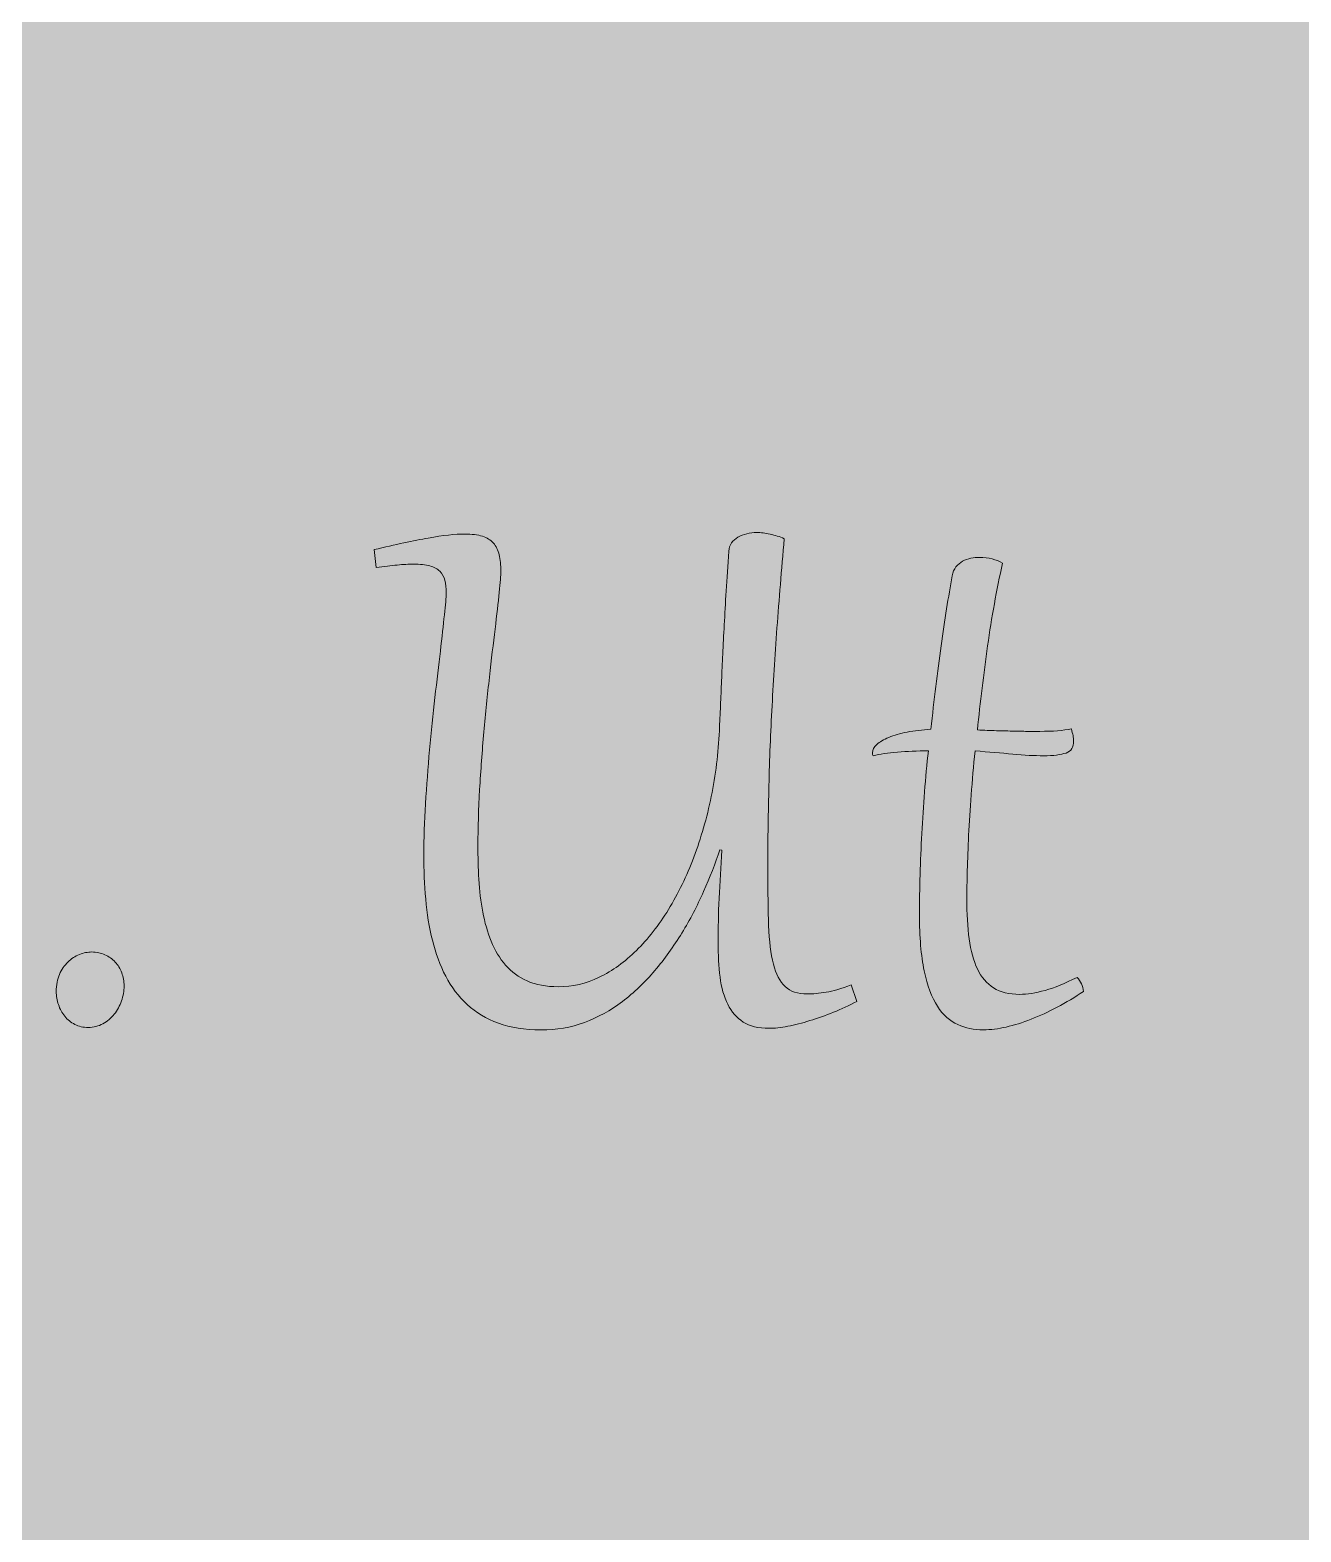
# Model space of a CAD drawing. Extents: x -4214 to -1795, y -2227 to -856.
# Drawn here: x -3071.6 to -2950.1, y -1884.3 to -1740.8 of the extents above; entities that cross this region are included whole.
import ezdxf

# ---------------------------------------------------------------- set-up
doc = ezdxf.new("R2010")
doc.units = 0
doc.header["$MEASUREMENT"] = 0
doc.layers.add('Layer 1', color=7, linetype='Continuous')

# ---------------------------------------------------------------- blocks, each defined once
blk = doc.blocks.new('block 14')
at = {"layer": 'Layer 1', "true_color": 0x2a3f49}
h = blk.add_hatch(color=149, dxfattribs=at)
h.dxf.hatch_style = 2
edge = h.paths.add_edge_path()
edge.add_spline(control_points=[(-2999.52, -1789.38), (-2999.78, -1792.36), (-3000.01, -1795.2), (-3000.21, -1797.91), (-3000.4, -1800.61), (-3000.57, -1803.25), (-3000.7, -1805.82), (-3000.84, -1808.39), (-3000.94, -1810.94), (-3000.99, -1813.45), (-3001.06, -1815.97), (-3001.09, -1818.53), (-3001.09, -1821.12), (-3001.09, -1823.13), (-3001.06, -1824.88), (-3001.01, -1826.35), (-3000.95, -1827.83), (-3000.8, -1829.05), (-3000.55, -1830.02), (-3000.3, -1830.98), (-2999.93, -1831.7), (-2999.43, -1832.17), (-2998.92, -1832.64), (-2998.22, -1832.88), (-2997.32, -1832.88), (-2996.78, -1832.88), (-2996.18, -1832.82), (-2995.51, -1832.72), (-2994.84, -1832.61), (-2994.04, -1832.38), (-2993.11, -1832.01), (-2993.11, -1832.01), (-2992.59, -1833.6), (-2992.59, -1833.6), (-2993.31, -1833.98), (-2994.06, -1834.32), (-2994.82, -1834.63), (-2995.59, -1834.94), (-2996.34, -1835.21), (-2997.07, -1835.43), (-2997.8, -1835.66), (-2998.5, -1835.84), (-2999.17, -1835.97), (-2999.85, -1836.1), (-3000.45, -1836.16), (-3000.98, -1836.16), (-3001.99, -1836.16), (-3002.81, -1835.96), (-3003.44, -1835.56), (-3004.07, -1835.15), (-3004.57, -1834.59), (-3004.92, -1833.87), (-3005.28, -1833.14), (-3005.52, -1832.28), (-3005.65, -1831.27), (-3005.77, -1830.26), (-3005.84, -1829.15), (-3005.84, -1827.94), (-3005.84, -1826.62), (-3005.81, -1825.21), (-3005.74, -1823.74), (-3005.67, -1822.26), (-3005.58, -1820.73), (-3005.48, -1819.14), (-3005.48, -1819.14), (-3005.68, -1819.1), (-3005.68, -1819.1), (-3006.11, -1820.41), (-3006.62, -1821.74), (-3007.23, -1823.1), (-3007.83, -1824.46), (-3008.52, -1825.78), (-3009.3, -1827.06), (-3010.08, -1828.33), (-3010.95, -1829.53), (-3011.89, -1830.65), (-3012.84, -1831.77), (-3013.87, -1832.76), (-3014.99, -1833.6), (-3016.11, -1834.45), (-3017.32, -1835.11), (-3018.62, -1835.6), (-3019.91, -1836.08), (-3021.3, -1836.32), (-3022.77, -1836.32), (-3024.33, -1836.32), (-3025.69, -1836.1), (-3026.84, -1835.68), (-3028, -1835.25), (-3028.99, -1834.66), (-3029.82, -1833.89), (-3030.66, -1833.14), (-3031.34, -1832.23), (-3031.88, -1831.18), (-3032.42, -1830.14), (-3032.84, -1828.99), (-3033.15, -1827.75), (-3033.46, -1826.51), (-3033.67, -1825.2), (-3033.79, -1823.82), (-3033.91, -1822.43), (-3033.97, -1821.02), (-3033.97, -1819.59), (-3033.97, -1818.04), (-3033.92, -1816.41), (-3033.81, -1814.7), (-3033.71, -1812.99), (-3033.57, -1811.28), (-3033.42, -1809.56), (-3033.27, -1807.84), (-3033.09, -1806.17), (-3032.91, -1804.56), (-3032.72, -1802.95), (-3032.55, -1801.47), (-3032.39, -1800.13), (-3032.24, -1798.79), (-3032.11, -1797.63), (-3032, -1796.67), (-3031.89, -1795.7), (-3031.84, -1795), (-3031.84, -1794.57), (-3031.84, -1794.12), (-3031.88, -1793.71), (-3031.96, -1793.36), (-3032.04, -1793.02), (-3032.2, -1792.73), (-3032.43, -1792.5), (-3032.67, -1792.27), (-3032.99, -1792.1), (-3033.39, -1791.99), (-3033.79, -1791.87), (-3034.31, -1791.81), (-3034.96, -1791.81), (-3035.42, -1791.81), (-3035.94, -1791.84), (-3036.52, -1791.9), (-3037.1, -1791.95), (-3037.77, -1792.03), (-3038.51, -1792.14), (-3038.51, -1792.14), (-3038.73, -1790.43), (-3038.73, -1790.43), (-3036.67, -1789.94), (-3034.94, -1789.57), (-3033.54, -1789.32), (-3032.14, -1789.06), (-3030.97, -1788.94), (-3030.04, -1788.94), (-3029.37, -1788.94), (-3028.82, -1789.01), (-3028.37, -1789.15), (-3027.93, -1789.29), (-3027.58, -1789.5), (-3027.32, -1789.8), (-3027.05, -1790.1), (-3026.87, -1790.47), (-3026.76, -1790.92), (-3026.66, -1791.37), (-3026.6, -1791.9), (-3026.6, -1792.52), (-3026.6, -1792.88), (-3026.66, -1793.55), (-3026.76, -1794.51), (-3026.87, -1795.48), (-3027, -1796.65), (-3027.16, -1798.02), (-3027.33, -1799.39), (-3027.51, -1800.92), (-3027.7, -1802.6), (-3027.89, -1804.29), (-3028.07, -1806.04), (-3028.23, -1807.85), (-3028.39, -1809.68), (-3028.53, -1811.51), (-3028.64, -1813.36), (-3028.74, -1815.22), (-3028.8, -1817), (-3028.8, -1818.7), (-3028.8, -1819.76), (-3028.77, -1820.84), (-3028.71, -1821.92), (-3028.65, -1823.01), (-3028.52, -1824.05), (-3028.33, -1825.05), (-3028.15, -1826.04), (-3027.88, -1826.97), (-3027.53, -1827.84), (-3027.18, -1828.72), (-3026.72, -1829.47), (-3026.16, -1830.12), (-3025.6, -1830.76), (-3024.9, -1831.27), (-3024.08, -1831.64), (-3023.25, -1832.01), (-3022.27, -1832.19), (-3021.12, -1832.19), (-3019.77, -1832.19), (-3018.46, -1831.89), (-3017.2, -1831.28), (-3015.93, -1830.67), (-3014.75, -1829.81), (-3013.64, -1828.72), (-3012.54, -1827.63), (-3011.51, -1826.32), (-3010.58, -1824.8), (-3009.65, -1823.28), (-3008.84, -1821.62), (-3008.16, -1819.81), (-3007.47, -1818), (-3006.92, -1816.07), (-3006.49, -1814.02), (-3006.07, -1811.97), (-3005.81, -1809.87), (-3005.72, -1807.73), (-3005.68, -1806.91), (-3005.64, -1806.11), (-3005.61, -1805.33), (-3005.57, -1804.55), (-3005.54, -1803.75), (-3005.51, -1802.94), (-3005.47, -1802.13), (-3005.44, -1801.28), (-3005.4, -1800.41), (-3005.35, -1799.54), (-3005.31, -1798.61), (-3005.25, -1797.6), (-3005.2, -1796.61), (-3005.14, -1795.53), (-3005.06, -1794.37), (-3004.99, -1793.22), (-3004.91, -1791.95), (-3004.81, -1790.57), (-3004.8, -1790.27), (-3004.71, -1790.01), (-3004.55, -1789.79), (-3004.39, -1789.57), (-3004.18, -1789.39), (-3003.94, -1789.24), (-3003.69, -1789.09), (-3003.41, -1788.98), (-3003.1, -1788.91), (-3002.79, -1788.83), (-3002.47, -1788.79), (-3002.15, -1788.79), (-3001.76, -1788.79), (-3001.34, -1788.84), (-3000.86, -1788.95), (-3000.4, -1789.05), (-2999.95, -1789.19), (-2999.52, -1789.38)], knot_values=[0, 0, 0, 0, 1, 1, 1, 2, 2, 2, 3, 3, 3, 4, 4, 4, 5, 5, 5, 6, 6, 6, 7, 7, 7, 8, 8, 8, 9, 9, 9, 10, 10, 10, 11, 11, 11, 12, 12, 12, 13, 13, 13, 14, 14, 14, 15, 15, 15, 16, 16, 16, 17, 17, 17, 18, 18, 18, 19, 19, 19, 20, 20, 20, 21, 21, 21, 22, 22, 22, 23, 23, 23, 24, 24, 24, 25, 25, 25, 26, 26, 26, 27, 27, 27, 28, 28, 28, 29, 29, 29, 30, 30, 30, 31, 31, 31, 32, 32, 32, 33, 33, 33, 34, 34, 34, 35, 35, 35, 36, 36, 36, 37, 37, 37, 38, 38, 38, 39, 39, 39, 40, 40, 40, 41, 41, 41, 42, 42, 42, 43, 43, 43, 44, 44, 44, 45, 45, 45, 46, 46, 46, 47, 47, 47, 48, 48, 48, 49, 49, 49, 50, 50, 50, 51, 51, 51, 52, 52, 52, 53, 53, 53, 54, 54, 54, 55, 55, 55, 56, 56, 56, 57, 57, 57, 58, 58, 58, 59, 59, 59, 60, 60, 60, 61, 61, 61, 62, 62, 62, 63, 63, 63, 64, 64, 64, 65, 65, 65, 66, 66, 66, 67, 67, 67, 68, 68, 68, 69, 69, 69, 70, 70, 70, 71, 71, 71, 72, 72, 72, 73, 73, 73, 74, 74, 74, 75, 75, 75, 76, 76, 76, 77, 77, 77, 78, 78, 78, 79, 79, 79, 80, 80, 80, 81, 81, 81, 82, 82, 82, 83, 83, 83, 83], degree=3, periodic=1)
h = blk.add_hatch(color=149, dxfattribs=at)
h.dxf.hatch_style = 2
edge = h.paths.add_edge_path()
edge.add_spline(control_points=[(-2978.65, -1791.72), (-2979.22, -1794.27), (-2979.69, -1796.9), (-2980.08, -1799.62), (-2980.46, -1802.34), (-2980.78, -1805.02), (-2981.05, -1807.66), (-2980.42, -1807.69), (-2979.81, -1807.71), (-2979.21, -1807.73), (-2978.61, -1807.74), (-2978.05, -1807.75), (-2977.54, -1807.77), (-2977.02, -1807.78), (-2976.55, -1807.79), (-2976.13, -1807.79), (-2975.7, -1807.79), (-2975.35, -1807.79), (-2975.07, -1807.79), (-2973.85, -1807.79), (-2972.85, -1807.71), (-2972.07, -1807.56), (-2972, -1807.79), (-2971.95, -1808), (-2971.91, -1808.19), (-2971.87, -1808.38), (-2971.85, -1808.55), (-2971.85, -1808.71), (-2971.85, -1809.3), (-2972.09, -1809.69), (-2972.58, -1809.86), (-2973.07, -1810.03), (-2973.78, -1810.12), (-2974.71, -1810.12), (-2975.59, -1810.12), (-2976.58, -1810.07), (-2977.68, -1809.96), (-2978.77, -1809.86), (-2979.97, -1809.75), (-2981.27, -1809.66), (-2981.42, -1811.09), (-2981.54, -1812.49), (-2981.64, -1813.86), (-2981.75, -1815.22), (-2981.83, -1816.51), (-2981.89, -1817.71), (-2981.95, -1818.92), (-2981.99, -1820.04), (-2982.02, -1821.08), (-2982.04, -1822.11), (-2982.06, -1823.01), (-2982.06, -1823.78), (-2982.06, -1825.21), (-2981.99, -1826.49), (-2981.84, -1827.62), (-2981.69, -1828.75), (-2981.43, -1829.7), (-2981.05, -1830.49), (-2980.67, -1831.28), (-2980.16, -1831.88), (-2979.5, -1832.3), (-2978.84, -1832.71), (-2978.01, -1832.92), (-2977, -1832.92), (-2976.28, -1832.92), (-2975.47, -1832.79), (-2974.58, -1832.54), (-2973.68, -1832.28), (-2972.67, -1831.87), (-2971.53, -1831.31), (-2971.16, -1831.67), (-2970.95, -1832.11), (-2970.9, -1832.64), (-2971.73, -1833.19), (-2972.57, -1833.69), (-2973.42, -1834.14), (-2974.26, -1834.59), (-2975.1, -1834.97), (-2975.92, -1835.3), (-2976.73, -1835.62), (-2977.53, -1835.86), (-2978.29, -1836.04), (-2979.06, -1836.21), (-2979.78, -1836.3), (-2980.47, -1836.3), (-2981.37, -1836.3), (-2982.19, -1836.14), (-2982.93, -1835.81), (-2983.68, -1835.48), (-2984.32, -1834.9), (-2984.87, -1834.06), (-2985.41, -1833.22), (-2985.84, -1832.09), (-2986.14, -1830.66), (-2986.44, -1829.24), (-2986.59, -1827.44), (-2986.59, -1825.27), (-2986.59, -1824.04), (-2986.57, -1822.79), (-2986.53, -1821.49), (-2986.49, -1820.19), (-2986.43, -1818.88), (-2986.37, -1817.55), (-2986.3, -1816.22), (-2986.21, -1814.89), (-2986.11, -1813.57), (-2986, -1812.24), (-2985.88, -1810.93), (-2985.74, -1809.64), (-2986.81, -1809.65), (-2987.79, -1809.7), (-2988.69, -1809.77), (-2989.6, -1809.85), (-2990.38, -1809.96), (-2991.02, -1810.12), (-2991.06, -1810.04), (-2991.08, -1809.95), (-2991.08, -1809.84), (-2991.08, -1809.56), (-2990.94, -1809.29), (-2990.67, -1809.05), (-2990.39, -1808.8), (-2990.01, -1808.57), (-2989.52, -1808.37), (-2989.03, -1808.17), (-2988.44, -1808), (-2987.76, -1807.86), (-2987.07, -1807.73), (-2986.32, -1807.64), (-2985.5, -1807.58), (-2985.19, -1804.78), (-2984.87, -1802.12), (-2984.51, -1799.63), (-2984.17, -1797.13), (-2983.82, -1794.91), (-2983.47, -1792.94), (-2983.4, -1792.59), (-2983.28, -1792.3), (-2983.1, -1792.08), (-2982.91, -1791.85), (-2982.7, -1791.67), (-2982.46, -1791.53), (-2982.22, -1791.4), (-2981.96, -1791.31), (-2981.68, -1791.25), (-2981.39, -1791.2), (-2981.12, -1791.17), (-2980.85, -1791.17), (-2980.41, -1791.17), (-2980.01, -1791.22), (-2979.65, -1791.31), (-2979.29, -1791.4), (-2978.96, -1791.54), (-2978.65, -1791.72)], knot_values=[0, 0, 0, 0, 1, 1, 1, 2, 2, 2, 3, 3, 3, 4, 4, 4, 5, 5, 5, 6, 6, 6, 7, 7, 7, 8, 8, 8, 9, 9, 9, 10, 10, 10, 11, 11, 11, 12, 12, 12, 13, 13, 13, 14, 14, 14, 15, 15, 15, 16, 16, 16, 17, 17, 17, 18, 18, 18, 19, 19, 19, 20, 20, 20, 21, 21, 21, 22, 22, 22, 23, 23, 23, 24, 24, 24, 25, 25, 25, 26, 26, 26, 27, 27, 27, 28, 28, 28, 29, 29, 29, 30, 30, 30, 31, 31, 31, 32, 32, 32, 33, 33, 33, 34, 34, 34, 35, 35, 35, 36, 36, 36, 37, 37, 37, 38, 38, 38, 39, 39, 39, 40, 40, 40, 41, 41, 41, 42, 42, 42, 43, 43, 43, 44, 44, 44, 45, 45, 45, 46, 46, 46, 47, 47, 47, 48, 48, 48, 49, 49, 49, 50, 50, 50, 51, 51, 51, 51], degree=3, periodic=1)
h = blk.add_hatch(color=149, dxfattribs=at)
h.dxf.hatch_style = 2
edge = h.paths.add_edge_path()
edge.add_spline(control_points=[(-3066.05, -1836.08), (-3066.52, -1836.08), (-3066.95, -1835.98), (-3067.33, -1835.79), (-3067.71, -1835.59), (-3068.03, -1835.34), (-3068.29, -1835.01), (-3068.56, -1834.69), (-3068.76, -1834.32), (-3068.9, -1833.9), (-3069.04, -1833.49), (-3069.11, -1833.07), (-3069.11, -1832.64), (-3069.11, -1832.02), (-3069.01, -1831.48), (-3068.8, -1831.01), (-3068.59, -1830.53), (-3068.32, -1830.15), (-3067.99, -1829.83), (-3067.67, -1829.51), (-3067.3, -1829.27), (-3066.89, -1829.11), (-3066.49, -1828.95), (-3066.1, -1828.87), (-3065.71, -1828.87), (-3065.25, -1828.87), (-3064.83, -1828.96), (-3064.45, -1829.13), (-3064.07, -1829.31), (-3063.74, -1829.54), (-3063.47, -1829.83), (-3063.2, -1830.11), (-3063, -1830.46), (-3062.85, -1830.86), (-3062.7, -1831.25), (-3062.62, -1831.67), (-3062.62, -1832.11), (-3062.62, -1832.6), (-3062.71, -1833.07), (-3062.87, -1833.54), (-3063.03, -1834.01), (-3063.26, -1834.44), (-3063.56, -1834.81), (-3063.86, -1835.19), (-3064.23, -1835.5), (-3064.65, -1835.73), (-3065.07, -1835.96), (-3065.54, -1836.08), (-3066.05, -1836.08)], knot_values=[0, 0, 0, 0, 1, 1, 1, 2, 2, 2, 3, 3, 3, 4, 4, 4, 5, 5, 5, 6, 6, 6, 7, 7, 7, 8, 8, 8, 9, 9, 9, 10, 10, 10, 11, 11, 11, 12, 12, 12, 13, 13, 13, 14, 14, 14, 15, 15, 15, 16, 16, 16, 16], degree=3, periodic=1)
at = {"layer": 'Layer 1', "lineweight": 0}
for points, knots in [([(-2999.52, -1789.38), (-2999.78, -1792.36), (-3000.01, -1795.2), (-3000.21, -1797.91), (-3000.4, -1800.61), (-3000.57, -1803.25), (-3000.7, -1805.82), (-3000.84, -1808.39), (-3000.94, -1810.94), (-3000.99, -1813.45), (-3001.06, -1815.97), (-3001.09, -1818.53), (-3001.09, -1821.12), (-3001.09, -1823.13), (-3001.06, -1824.88), (-3001.01, -1826.35), (-3000.95, -1827.83), (-3000.8, -1829.05), (-3000.55, -1830.02), (-3000.3, -1830.98), (-2999.93, -1831.7), (-2999.43, -1832.17), (-2998.92, -1832.64), (-2998.22, -1832.88), (-2997.32, -1832.88), (-2996.78, -1832.88), (-2996.18, -1832.82), (-2995.51, -1832.72), (-2994.84, -1832.61), (-2994.04, -1832.38), (-2993.11, -1832.01), (-2993.11, -1832.01), (-2992.59, -1833.6), (-2992.59, -1833.6), (-2993.31, -1833.98), (-2994.06, -1834.32), (-2994.82, -1834.63), (-2995.59, -1834.94), (-2996.34, -1835.21), (-2997.07, -1835.43), (-2997.8, -1835.66), (-2998.5, -1835.84), (-2999.17, -1835.97), (-2999.85, -1836.1), (-3000.45, -1836.16), (-3000.98, -1836.16), (-3001.99, -1836.16), (-3002.81, -1835.96), (-3003.44, -1835.56), (-3004.07, -1835.15), (-3004.57, -1834.59), (-3004.92, -1833.87), (-3005.28, -1833.14), (-3005.52, -1832.28), (-3005.65, -1831.27), (-3005.77, -1830.26), (-3005.84, -1829.15), (-3005.84, -1827.94), (-3005.84, -1826.62), (-3005.81, -1825.21), (-3005.74, -1823.74), (-3005.67, -1822.26), (-3005.58, -1820.73), (-3005.48, -1819.14), (-3005.48, -1819.14), (-3005.68, -1819.1), (-3005.68, -1819.1), (-3006.11, -1820.41), (-3006.62, -1821.74), (-3007.23, -1823.1), (-3007.83, -1824.46), (-3008.52, -1825.78), (-3009.3, -1827.06), (-3010.08, -1828.33), (-3010.95, -1829.53), (-3011.89, -1830.65), (-3012.84, -1831.77), (-3013.87, -1832.76), (-3014.99, -1833.6), (-3016.11, -1834.45), (-3017.32, -1835.11), (-3018.62, -1835.6), (-3019.91, -1836.08), (-3021.3, -1836.32), (-3022.77, -1836.32), (-3024.33, -1836.32), (-3025.69, -1836.1), (-3026.84, -1835.68), (-3028, -1835.25), (-3028.99, -1834.66), (-3029.82, -1833.89), (-3030.66, -1833.14), (-3031.34, -1832.23), (-3031.88, -1831.18), (-3032.42, -1830.14), (-3032.84, -1828.99), (-3033.15, -1827.75), (-3033.46, -1826.51), (-3033.67, -1825.2), (-3033.79, -1823.82), (-3033.91, -1822.43), (-3033.97, -1821.02), (-3033.97, -1819.59), (-3033.97, -1818.04), (-3033.92, -1816.41), (-3033.81, -1814.7), (-3033.71, -1812.99), (-3033.57, -1811.28), (-3033.42, -1809.56), (-3033.27, -1807.84), (-3033.09, -1806.17), (-3032.91, -1804.56), (-3032.72, -1802.95), (-3032.55, -1801.47), (-3032.39, -1800.13), (-3032.24, -1798.79), (-3032.11, -1797.63), (-3032, -1796.67), (-3031.89, -1795.7), (-3031.84, -1795), (-3031.84, -1794.57), (-3031.84, -1794.12), (-3031.88, -1793.71), (-3031.96, -1793.36), (-3032.04, -1793.02), (-3032.2, -1792.73), (-3032.43, -1792.5), (-3032.67, -1792.27), (-3032.99, -1792.1), (-3033.39, -1791.99), (-3033.79, -1791.87), (-3034.31, -1791.81), (-3034.96, -1791.81), (-3035.42, -1791.81), (-3035.94, -1791.84), (-3036.52, -1791.9), (-3037.1, -1791.95), (-3037.77, -1792.03), (-3038.51, -1792.14), (-3038.51, -1792.14), (-3038.73, -1790.43), (-3038.73, -1790.43), (-3036.67, -1789.94), (-3034.94, -1789.57), (-3033.54, -1789.32), (-3032.14, -1789.06), (-3030.97, -1788.94), (-3030.04, -1788.94), (-3029.37, -1788.94), (-3028.82, -1789.01), (-3028.37, -1789.15), (-3027.93, -1789.29), (-3027.58, -1789.5), (-3027.32, -1789.8), (-3027.05, -1790.1), (-3026.87, -1790.47), (-3026.76, -1790.92), (-3026.66, -1791.37), (-3026.6, -1791.9), (-3026.6, -1792.52), (-3026.6, -1792.88), (-3026.66, -1793.55), (-3026.76, -1794.51), (-3026.87, -1795.48), (-3027, -1796.65), (-3027.16, -1798.02), (-3027.33, -1799.39), (-3027.51, -1800.92), (-3027.7, -1802.6), (-3027.89, -1804.29), (-3028.07, -1806.04), (-3028.23, -1807.85), (-3028.39, -1809.68), (-3028.53, -1811.51), (-3028.64, -1813.36), (-3028.74, -1815.22), (-3028.8, -1817), (-3028.8, -1818.7), (-3028.8, -1819.76), (-3028.77, -1820.84), (-3028.71, -1821.92), (-3028.65, -1823.01), (-3028.52, -1824.05), (-3028.33, -1825.05), (-3028.15, -1826.04), (-3027.88, -1826.97), (-3027.53, -1827.84), (-3027.18, -1828.72), (-3026.72, -1829.47), (-3026.16, -1830.12), (-3025.6, -1830.76), (-3024.9, -1831.27), (-3024.08, -1831.64), (-3023.25, -1832.01), (-3022.27, -1832.19), (-3021.12, -1832.19), (-3019.77, -1832.19), (-3018.46, -1831.89), (-3017.2, -1831.28), (-3015.93, -1830.67), (-3014.75, -1829.81), (-3013.64, -1828.72), (-3012.54, -1827.63), (-3011.51, -1826.32), (-3010.58, -1824.8), (-3009.65, -1823.28), (-3008.84, -1821.62), (-3008.16, -1819.81), (-3007.47, -1818), (-3006.92, -1816.07), (-3006.49, -1814.02), (-3006.07, -1811.97), (-3005.81, -1809.87), (-3005.72, -1807.73), (-3005.68, -1806.91), (-3005.64, -1806.11), (-3005.61, -1805.33), (-3005.57, -1804.55), (-3005.54, -1803.75), (-3005.51, -1802.94), (-3005.47, -1802.13), (-3005.44, -1801.28), (-3005.4, -1800.41), (-3005.35, -1799.54), (-3005.31, -1798.61), (-3005.25, -1797.6), (-3005.2, -1796.61), (-3005.14, -1795.53), (-3005.06, -1794.37), (-3004.99, -1793.22), (-3004.91, -1791.95), (-3004.81, -1790.57), (-3004.8, -1790.27), (-3004.71, -1790.01), (-3004.55, -1789.79), (-3004.39, -1789.57), (-3004.18, -1789.39), (-3003.94, -1789.24), (-3003.69, -1789.09), (-3003.41, -1788.98), (-3003.1, -1788.91), (-3002.79, -1788.83), (-3002.47, -1788.79), (-3002.15, -1788.79), (-3001.76, -1788.79), (-3001.34, -1788.84), (-3000.86, -1788.95), (-3000.4, -1789.05), (-2999.95, -1789.19), (-2999.52, -1789.38)], [0, 0, 0, 0, 1, 1, 1, 2, 2, 2, 3, 3, 3, 4, 4, 4, 5, 5, 5, 6, 6, 6, 7, 7, 7, 8, 8, 8, 9, 9, 9, 10, 10, 10, 11, 11, 11, 12, 12, 12, 13, 13, 13, 14, 14, 14, 15, 15, 15, 16, 16, 16, 17, 17, 17, 18, 18, 18, 19, 19, 19, 20, 20, 20, 21, 21, 21, 22, 22, 22, 23, 23, 23, 24, 24, 24, 25, 25, 25, 26, 26, 26, 27, 27, 27, 28, 28, 28, 29, 29, 29, 30, 30, 30, 31, 31, 31, 32, 32, 32, 33, 33, 33, 34, 34, 34, 35, 35, 35, 36, 36, 36, 37, 37, 37, 38, 38, 38, 39, 39, 39, 40, 40, 40, 41, 41, 41, 42, 42, 42, 43, 43, 43, 44, 44, 44, 45, 45, 45, 46, 46, 46, 47, 47, 47, 48, 48, 48, 49, 49, 49, 50, 50, 50, 51, 51, 51, 52, 52, 52, 53, 53, 53, 54, 54, 54, 55, 55, 55, 56, 56, 56, 57, 57, 57, 58, 58, 58, 59, 59, 59, 60, 60, 60, 61, 61, 61, 62, 62, 62, 63, 63, 63, 64, 64, 64, 65, 65, 65, 66, 66, 66, 67, 67, 67, 68, 68, 68, 69, 69, 69, 70, 70, 70, 71, 71, 71, 72, 72, 72, 73, 73, 73, 74, 74, 74, 75, 75, 75, 76, 76, 76, 77, 77, 77, 78, 78, 78, 79, 79, 79, 80, 80, 80, 81, 81, 81, 82, 82, 82, 83, 83, 83, 83]), ([(-2978.65, -1791.72), (-2979.22, -1794.27), (-2979.69, -1796.9), (-2980.08, -1799.62), (-2980.46, -1802.34), (-2980.78, -1805.02), (-2981.05, -1807.66), (-2980.42, -1807.69), (-2979.81, -1807.71), (-2979.21, -1807.73), (-2978.61, -1807.74), (-2978.05, -1807.75), (-2977.54, -1807.77), (-2977.02, -1807.78), (-2976.55, -1807.79), (-2976.13, -1807.79), (-2975.7, -1807.79), (-2975.35, -1807.79), (-2975.07, -1807.79), (-2973.85, -1807.79), (-2972.85, -1807.71), (-2972.07, -1807.56), (-2972, -1807.79), (-2971.95, -1808), (-2971.91, -1808.19), (-2971.87, -1808.38), (-2971.85, -1808.55), (-2971.85, -1808.71), (-2971.85, -1809.3), (-2972.09, -1809.69), (-2972.58, -1809.86), (-2973.07, -1810.03), (-2973.78, -1810.12), (-2974.71, -1810.12), (-2975.59, -1810.12), (-2976.58, -1810.07), (-2977.68, -1809.96), (-2978.77, -1809.86), (-2979.97, -1809.75), (-2981.27, -1809.66), (-2981.42, -1811.09), (-2981.54, -1812.49), (-2981.64, -1813.86), (-2981.75, -1815.22), (-2981.83, -1816.51), (-2981.89, -1817.71), (-2981.95, -1818.92), (-2981.99, -1820.04), (-2982.02, -1821.08), (-2982.04, -1822.11), (-2982.06, -1823.01), (-2982.06, -1823.78), (-2982.06, -1825.21), (-2981.99, -1826.49), (-2981.84, -1827.62), (-2981.69, -1828.75), (-2981.43, -1829.7), (-2981.05, -1830.49), (-2980.67, -1831.28), (-2980.16, -1831.88), (-2979.5, -1832.3), (-2978.84, -1832.71), (-2978.01, -1832.92), (-2977, -1832.92), (-2976.28, -1832.92), (-2975.47, -1832.79), (-2974.58, -1832.54), (-2973.68, -1832.28), (-2972.67, -1831.87), (-2971.53, -1831.31), (-2971.16, -1831.67), (-2970.95, -1832.11), (-2970.9, -1832.64), (-2971.73, -1833.19), (-2972.57, -1833.69), (-2973.42, -1834.14), (-2974.26, -1834.59), (-2975.1, -1834.97), (-2975.92, -1835.3), (-2976.73, -1835.62), (-2977.53, -1835.86), (-2978.29, -1836.04), (-2979.06, -1836.21), (-2979.78, -1836.3), (-2980.47, -1836.3), (-2981.37, -1836.3), (-2982.19, -1836.14), (-2982.93, -1835.81), (-2983.68, -1835.48), (-2984.32, -1834.9), (-2984.87, -1834.06), (-2985.41, -1833.22), (-2985.84, -1832.09), (-2986.14, -1830.66), (-2986.44, -1829.24), (-2986.59, -1827.44), (-2986.59, -1825.27), (-2986.59, -1824.04), (-2986.57, -1822.79), (-2986.53, -1821.49), (-2986.49, -1820.19), (-2986.43, -1818.88), (-2986.37, -1817.55), (-2986.3, -1816.22), (-2986.21, -1814.89), (-2986.11, -1813.57), (-2986, -1812.24), (-2985.88, -1810.93), (-2985.74, -1809.64), (-2986.81, -1809.65), (-2987.79, -1809.7), (-2988.69, -1809.77), (-2989.6, -1809.85), (-2990.38, -1809.96), (-2991.02, -1810.12), (-2991.06, -1810.04), (-2991.08, -1809.95), (-2991.08, -1809.84), (-2991.08, -1809.56), (-2990.94, -1809.29), (-2990.67, -1809.05), (-2990.39, -1808.8), (-2990.01, -1808.57), (-2989.52, -1808.37), (-2989.03, -1808.17), (-2988.44, -1808), (-2987.76, -1807.86), (-2987.07, -1807.73), (-2986.32, -1807.64), (-2985.5, -1807.58), (-2985.19, -1804.78), (-2984.87, -1802.12), (-2984.51, -1799.63), (-2984.17, -1797.13), (-2983.82, -1794.91), (-2983.47, -1792.94), (-2983.4, -1792.59), (-2983.28, -1792.3), (-2983.1, -1792.08), (-2982.91, -1791.85), (-2982.7, -1791.67), (-2982.46, -1791.53), (-2982.22, -1791.4), (-2981.96, -1791.31), (-2981.68, -1791.25), (-2981.39, -1791.2), (-2981.12, -1791.17), (-2980.85, -1791.17), (-2980.41, -1791.17), (-2980.01, -1791.22), (-2979.65, -1791.31), (-2979.29, -1791.4), (-2978.96, -1791.54), (-2978.65, -1791.72)], [0, 0, 0, 0, 1, 1, 1, 2, 2, 2, 3, 3, 3, 4, 4, 4, 5, 5, 5, 6, 6, 6, 7, 7, 7, 8, 8, 8, 9, 9, 9, 10, 10, 10, 11, 11, 11, 12, 12, 12, 13, 13, 13, 14, 14, 14, 15, 15, 15, 16, 16, 16, 17, 17, 17, 18, 18, 18, 19, 19, 19, 20, 20, 20, 21, 21, 21, 22, 22, 22, 23, 23, 23, 24, 24, 24, 25, 25, 25, 26, 26, 26, 27, 27, 27, 28, 28, 28, 29, 29, 29, 30, 30, 30, 31, 31, 31, 32, 32, 32, 33, 33, 33, 34, 34, 34, 35, 35, 35, 36, 36, 36, 37, 37, 37, 38, 38, 38, 39, 39, 39, 40, 40, 40, 41, 41, 41, 42, 42, 42, 43, 43, 43, 44, 44, 44, 45, 45, 45, 46, 46, 46, 47, 47, 47, 48, 48, 48, 49, 49, 49, 50, 50, 50, 51, 51, 51, 51]), ([(-3066.05, -1836.08), (-3066.52, -1836.08), (-3066.95, -1835.98), (-3067.33, -1835.79), (-3067.71, -1835.59), (-3068.03, -1835.34), (-3068.29, -1835.01), (-3068.56, -1834.69), (-3068.76, -1834.32), (-3068.9, -1833.9), (-3069.04, -1833.49), (-3069.11, -1833.07), (-3069.11, -1832.64), (-3069.11, -1832.02), (-3069.01, -1831.48), (-3068.8, -1831.01), (-3068.59, -1830.53), (-3068.32, -1830.15), (-3067.99, -1829.83), (-3067.67, -1829.51), (-3067.3, -1829.27), (-3066.89, -1829.11), (-3066.49, -1828.95), (-3066.1, -1828.87), (-3065.71, -1828.87), (-3065.25, -1828.87), (-3064.83, -1828.96), (-3064.45, -1829.13), (-3064.07, -1829.31), (-3063.74, -1829.54), (-3063.47, -1829.83), (-3063.2, -1830.11), (-3063, -1830.46), (-3062.85, -1830.86), (-3062.7, -1831.25), (-3062.62, -1831.67), (-3062.62, -1832.11), (-3062.62, -1832.6), (-3062.71, -1833.07), (-3062.87, -1833.54), (-3063.03, -1834.01), (-3063.26, -1834.44), (-3063.56, -1834.81), (-3063.86, -1835.19), (-3064.23, -1835.5), (-3064.65, -1835.73), (-3065.07, -1835.96), (-3065.54, -1836.08), (-3066.05, -1836.08)], [0, 0, 0, 0, 1, 1, 1, 2, 2, 2, 3, 3, 3, 4, 4, 4, 5, 5, 5, 6, 6, 6, 7, 7, 7, 8, 8, 8, 9, 9, 9, 10, 10, 10, 11, 11, 11, 12, 12, 12, 13, 13, 13, 14, 14, 14, 15, 15, 15, 16, 16, 16, 16])]:
    blk.add_open_spline(points, degree=3, knots=knots, dxfattribs=at)
blk = doc.blocks.new('block 13')
at = {"layer": 'Layer 1'}
blk.add_blockref('block 14', (0, 0), dxfattribs=at)
blk = doc.blocks.new('block 3')
at = {"layer": 'Layer 1'}
blk.add_blockref('block 13', (0, 0), dxfattribs=at)
blk = doc.blocks.new('block 2')
at = {"layer": 'Layer 1', "true_color": 0xd1f7fe}
h = blk.add_hatch(color=7, dxfattribs=at)
h.dxf.hatch_style = 2
edge = h.paths.add_edge_path()
edge.add_spline(control_points=[(-1794.66, -1541.43), (-1798.65, -1538.41), (-1802.26, -1532.96), (-1802.26, -1532.96), (-1818.61, -1510.46), (-1812.96, -1476.79), (-1816.44, -1444.45), (-1820.97, -1402.43), (-1845.85, -1390.9), (-1845.85, -1390.9), (-1804.05, -1322.51), (-1892.29, -1300.54), (-1892.29, -1235.18), (-1892.29, -1185.07), (-1862.63, -1142.36), (-1862.63, -1091.81), (-1862.63, -1048.7), (-1902.17, -1036.97), (-1902.17, -1036.97), (-1867.4, -1000.37), (-1890.03, -934.19), (-1946.84, -934.19), (-2005.1, -934.19), (-2041.37, -964.4), (-2090.14, -964.4), (-2164.56, -964.4), (-2207.8, -887.5), (-2269.21, -938.66), (-2361.65, -869.93), (-2476.86, -966.12), (-2551.28, -966.12), (-2625.69, -966.12), (-2641.59, -875.56), (-2696.26, -901.1), (-2661.19, -910.16), (-2669.29, -950.94), (-2696.64, -950.94), (-2728.63, -950.94), (-2744.91, -917.99), (-2781.11, -917.99), (-2815.61, -917.99), (-2899.41, -972.27), (-2996.85, -864.27), (-2996.85, -864.27), (-2999.69, -861.05), (-3004.23, -855.72), (-3008.77, -861.05), (-3011.6, -864.27), (-3011.6, -864.27), (-3109.05, -972.27), (-3192.84, -917.99), (-3227.35, -917.99), (-3263.55, -917.99), (-3279.83, -950.94), (-3311.82, -950.94), (-3339.17, -950.94), (-3347.26, -910.16), (-3312.19, -901.1), (-3366.87, -875.56), (-3382.76, -966.12), (-3457.18, -966.12), (-3531.59, -966.12), (-3646.8, -869.93), (-3739.25, -938.66), (-3800.66, -887.5), (-3843.9, -964.4), (-3918.32, -964.4), (-3967.09, -964.4), (-4003.36, -934.19), (-4061.61, -934.19), (-4118.43, -934.19), (-4141.05, -1000.37), (-4106.29, -1036.97), (-4106.29, -1036.97), (-4145.83, -1048.7), (-4145.83, -1091.81), (-4145.83, -1142.36), (-4116.17, -1185.07), (-4116.17, -1235.18), (-4116.17, -1300.54), (-4204.41, -1322.51), (-4162.6, -1390.9), (-4162.6, -1390.9), (-4187.49, -1402.43), (-4192.02, -1444.45), (-4195.5, -1476.79), (-4189.85, -1510.46), (-4206.19, -1532.96), (-4206.19, -1532.96), (-4209.85, -1538.25), (-4213.8, -1541.43), (-4209.78, -1544.99), (-4206.19, -1549.9), (-4206.19, -1549.9), (-4189.85, -1572.4), (-4195.5, -1606.08), (-4192.02, -1638.41), (-4187.49, -1680.43), (-4162.6, -1691.96), (-4162.6, -1691.96), (-4204.41, -1760.35), (-4116.17, -1782.32), (-4116.17, -1847.68), (-4116.17, -1897.79), (-4145.83, -1940.5), (-4145.83, -1991.05), (-4145.83, -2034.16), (-4106.29, -2045.89), (-4106.29, -2045.89), (-4141.05, -2082.49), (-4118.43, -2148.67), (-4061.61, -2148.67), (-4003.36, -2148.67), (-3967.09, -2118.46), (-3918.32, -2118.46), (-3843.9, -2118.46), (-3800.66, -2195.36), (-3739.25, -2144.21), (-3646.8, -2212.93), (-3531.59, -2116.74), (-3457.18, -2116.74), (-3382.76, -2116.74), (-3366.87, -2207.3), (-3312.19, -2181.76), (-3347.26, -2172.7), (-3339.17, -2131.92), (-3311.82, -2131.92), (-3279.83, -2131.92), (-3263.55, -2164.87), (-3227.35, -2164.87), (-3192.84, -2164.87), (-3109.05, -2110.59), (-3011.6, -2218.59), (-3011.6, -2218.59), (-3008.77, -2221.81), (-3004.23, -2227.14), (-2999.69, -2221.81), (-2996.85, -2218.59), (-2996.85, -2218.59), (-2899.41, -2110.59), (-2815.61, -2164.87), (-2781.11, -2164.87), (-2744.91, -2164.87), (-2728.63, -2131.92), (-2696.64, -2131.92), (-2669.29, -2131.92), (-2661.19, -2172.7), (-2696.26, -2181.76), (-2641.59, -2207.3), (-2625.69, -2116.74), (-2551.28, -2116.74), (-2476.86, -2116.74), (-2361.65, -2212.93), (-2269.21, -2144.21), (-2207.8, -2195.36), (-2164.56, -2118.46), (-2090.14, -2118.46), (-2041.37, -2118.46), (-2005.1, -2148.67), (-1946.84, -2148.67), (-1890.03, -2148.67), (-1867.4, -2082.49), (-1902.17, -2045.89), (-1902.17, -2045.89), (-1862.63, -2034.16), (-1862.63, -1991.05), (-1862.63, -1940.5), (-1892.29, -1897.79), (-1892.29, -1847.68), (-1892.29, -1782.32), (-1804.05, -1760.35), (-1845.85, -1691.96), (-1845.85, -1691.96), (-1820.97, -1680.43), (-1816.44, -1638.41), (-1812.96, -1606.08), (-1818.61, -1572.4), (-1802.26, -1549.9), (-1802.26, -1549.9), (-1799.12, -1544.75), (-1794.66, -1541.43)], knot_values=[0, 0, 0, 0, 1, 1, 1, 2, 2, 2, 3, 3, 3, 4, 4, 4, 5, 5, 5, 6, 6, 6, 7, 7, 7, 8, 8, 8, 9, 9, 9, 10, 10, 10, 11, 11, 11, 12, 12, 12, 13, 13, 13, 14, 14, 14, 15, 15, 15, 16, 16, 16, 17, 17, 17, 18, 18, 18, 19, 19, 19, 20, 20, 20, 21, 21, 21, 22, 22, 22, 23, 23, 23, 24, 24, 24, 25, 25, 25, 26, 26, 26, 27, 27, 27, 28, 28, 28, 29, 29, 29, 30, 30, 30, 31, 31, 31, 32, 32, 32, 33, 33, 33, 34, 34, 34, 35, 35, 35, 36, 36, 36, 37, 37, 37, 38, 38, 38, 39, 39, 39, 40, 40, 40, 41, 41, 41, 42, 42, 42, 43, 43, 43, 44, 44, 44, 45, 45, 45, 46, 46, 46, 47, 47, 47, 48, 48, 48, 49, 49, 49, 50, 50, 50, 51, 51, 51, 52, 52, 52, 53, 53, 53, 54, 54, 54, 55, 55, 55, 56, 56, 56, 57, 57, 57, 58, 58, 58, 59, 59, 59, 60, 60, 60, 60], degree=3, periodic=1)
at = {"layer": 'Layer 1', "lineweight": 0}
blk.add_open_spline([(-1794.66, -1541.43), (-1798.65, -1538.41), (-1802.26, -1532.96), (-1802.26, -1532.96), (-1818.61, -1510.46), (-1812.96, -1476.79), (-1816.44, -1444.45), (-1820.97, -1402.43), (-1845.85, -1390.9), (-1845.85, -1390.9), (-1804.05, -1322.51), (-1892.29, -1300.54), (-1892.29, -1235.18), (-1892.29, -1185.07), (-1862.63, -1142.36), (-1862.63, -1091.81), (-1862.63, -1048.7), (-1902.17, -1036.97), (-1902.17, -1036.97), (-1867.4, -1000.37), (-1890.03, -934.19), (-1946.84, -934.19), (-2005.1, -934.19), (-2041.37, -964.4), (-2090.14, -964.4), (-2164.56, -964.4), (-2207.8, -887.5), (-2269.21, -938.66), (-2361.65, -869.93), (-2476.86, -966.12), (-2551.28, -966.12), (-2625.69, -966.12), (-2641.59, -875.56), (-2696.26, -901.1), (-2661.19, -910.16), (-2669.29, -950.94), (-2696.64, -950.94), (-2728.63, -950.94), (-2744.91, -917.99), (-2781.11, -917.99), (-2815.61, -917.99), (-2899.41, -972.27), (-2996.85, -864.27), (-2996.85, -864.27), (-2999.69, -861.05), (-3004.23, -855.72), (-3008.77, -861.05), (-3011.6, -864.27), (-3011.6, -864.27), (-3109.05, -972.27), (-3192.84, -917.99), (-3227.35, -917.99), (-3263.55, -917.99), (-3279.83, -950.94), (-3311.82, -950.94), (-3339.17, -950.94), (-3347.26, -910.16), (-3312.19, -901.1), (-3366.87, -875.56), (-3382.76, -966.12), (-3457.18, -966.12), (-3531.59, -966.12), (-3646.8, -869.93), (-3739.25, -938.66), (-3800.66, -887.5), (-3843.9, -964.4), (-3918.32, -964.4), (-3967.09, -964.4), (-4003.36, -934.19), (-4061.61, -934.19), (-4118.43, -934.19), (-4141.05, -1000.37), (-4106.29, -1036.97), (-4106.29, -1036.97), (-4145.83, -1048.7), (-4145.83, -1091.81), (-4145.83, -1142.36), (-4116.17, -1185.07), (-4116.17, -1235.18), (-4116.17, -1300.54), (-4204.41, -1322.51), (-4162.6, -1390.9), (-4162.6, -1390.9), (-4187.49, -1402.43), (-4192.02, -1444.45), (-4195.5, -1476.79), (-4189.85, -1510.46), (-4206.19, -1532.96), (-4206.19, -1532.96), (-4209.85, -1538.25), (-4213.8, -1541.43), (-4209.78, -1544.99), (-4206.19, -1549.9), (-4206.19, -1549.9), (-4189.85, -1572.4), (-4195.5, -1606.08), (-4192.02, -1638.41), (-4187.49, -1680.43), (-4162.6, -1691.96), (-4162.6, -1691.96), (-4204.41, -1760.35), (-4116.17, -1782.32), (-4116.17, -1847.68), (-4116.17, -1897.79), (-4145.83, -1940.5), (-4145.83, -1991.05), (-4145.83, -2034.16), (-4106.29, -2045.89), (-4106.29, -2045.89), (-4141.05, -2082.49), (-4118.43, -2148.67), (-4061.61, -2148.67), (-4003.36, -2148.67), (-3967.09, -2118.46), (-3918.32, -2118.46), (-3843.9, -2118.46), (-3800.66, -2195.36), (-3739.25, -2144.21), (-3646.8, -2212.93), (-3531.59, -2116.74), (-3457.18, -2116.74), (-3382.76, -2116.74), (-3366.87, -2207.3), (-3312.19, -2181.76), (-3347.26, -2172.7), (-3339.17, -2131.92), (-3311.82, -2131.92), (-3279.83, -2131.92), (-3263.55, -2164.87), (-3227.35, -2164.87), (-3192.84, -2164.87), (-3109.05, -2110.59), (-3011.6, -2218.59), (-3011.6, -2218.59), (-3008.77, -2221.81), (-3004.23, -2227.14), (-2999.69, -2221.81), (-2996.85, -2218.59), (-2996.85, -2218.59), (-2899.41, -2110.59), (-2815.61, -2164.87), (-2781.11, -2164.87), (-2744.91, -2164.87), (-2728.63, -2131.92), (-2696.64, -2131.92), (-2669.29, -2131.92), (-2661.19, -2172.7), (-2696.26, -2181.76), (-2641.59, -2207.3), (-2625.69, -2116.74), (-2551.28, -2116.74), (-2476.86, -2116.74), (-2361.65, -2212.93), (-2269.21, -2144.21), (-2207.8, -2195.36), (-2164.56, -2118.46), (-2090.14, -2118.46), (-2041.37, -2118.46), (-2005.1, -2148.67), (-1946.84, -2148.67), (-1890.03, -2148.67), (-1867.4, -2082.49), (-1902.17, -2045.89), (-1902.17, -2045.89), (-1862.63, -2034.16), (-1862.63, -1991.05), (-1862.63, -1940.5), (-1892.29, -1897.79), (-1892.29, -1847.68), (-1892.29, -1782.32), (-1804.05, -1760.35), (-1845.85, -1691.96), (-1845.85, -1691.96), (-1820.97, -1680.43), (-1816.44, -1638.41), (-1812.96, -1606.08), (-1818.61, -1572.4), (-1802.26, -1549.9), (-1802.26, -1549.9), (-1799.12, -1544.75), (-1794.66, -1541.43)], degree=3, knots=[0, 0, 0, 0, 1, 1, 1, 2, 2, 2, 3, 3, 3, 4, 4, 4, 5, 5, 5, 6, 6, 6, 7, 7, 7, 8, 8, 8, 9, 9, 9, 10, 10, 10, 11, 11, 11, 12, 12, 12, 13, 13, 13, 14, 14, 14, 15, 15, 15, 16, 16, 16, 17, 17, 17, 18, 18, 18, 19, 19, 19, 20, 20, 20, 21, 21, 21, 22, 22, 22, 23, 23, 23, 24, 24, 24, 25, 25, 25, 26, 26, 26, 27, 27, 27, 28, 28, 28, 29, 29, 29, 30, 30, 30, 31, 31, 31, 32, 32, 32, 33, 33, 33, 34, 34, 34, 35, 35, 35, 36, 36, 36, 37, 37, 37, 38, 38, 38, 39, 39, 39, 40, 40, 40, 41, 41, 41, 42, 42, 42, 43, 43, 43, 44, 44, 44, 45, 45, 45, 46, 46, 46, 47, 47, 47, 48, 48, 48, 49, 49, 49, 50, 50, 50, 51, 51, 51, 52, 52, 52, 53, 53, 53, 54, 54, 54, 55, 55, 55, 56, 56, 56, 57, 57, 57, 58, 58, 58, 59, 59, 59, 60, 60, 60, 60], dxfattribs=at)
at = {"layer": 'Layer 1'}
blk.add_blockref('block 3', (0, 0), dxfattribs=at)

msp = doc.modelspace()

# ---------------------------------------------------------------- block references
at = {"layer": 'Layer 1'}
msp.add_blockref('block 2', (0, 0), dxfattribs=at)

doc.saveas('drawing.dxf')
